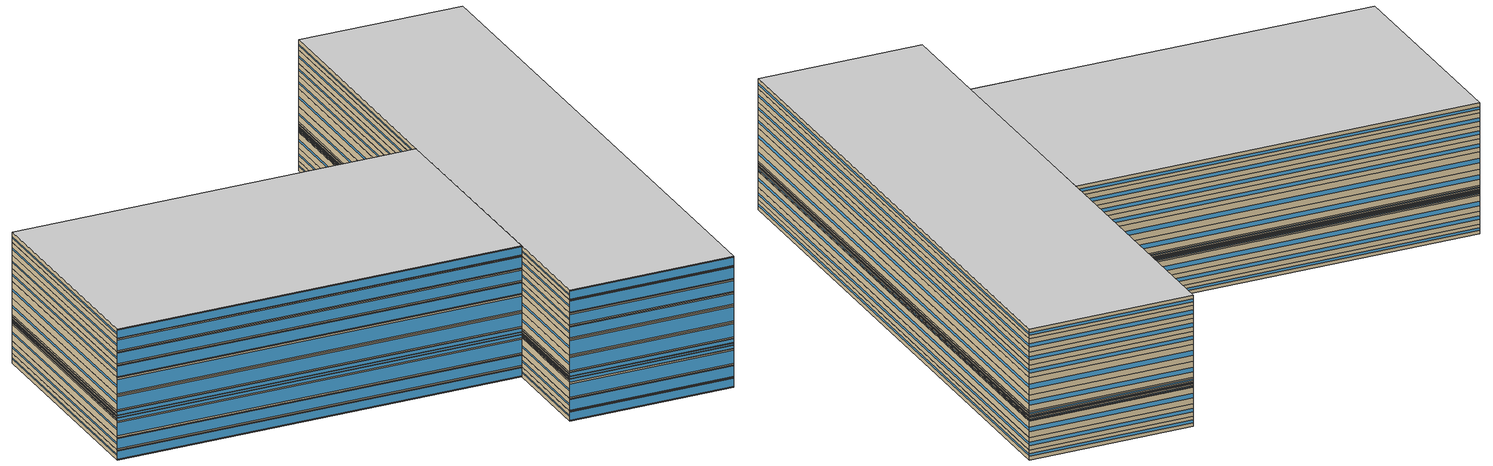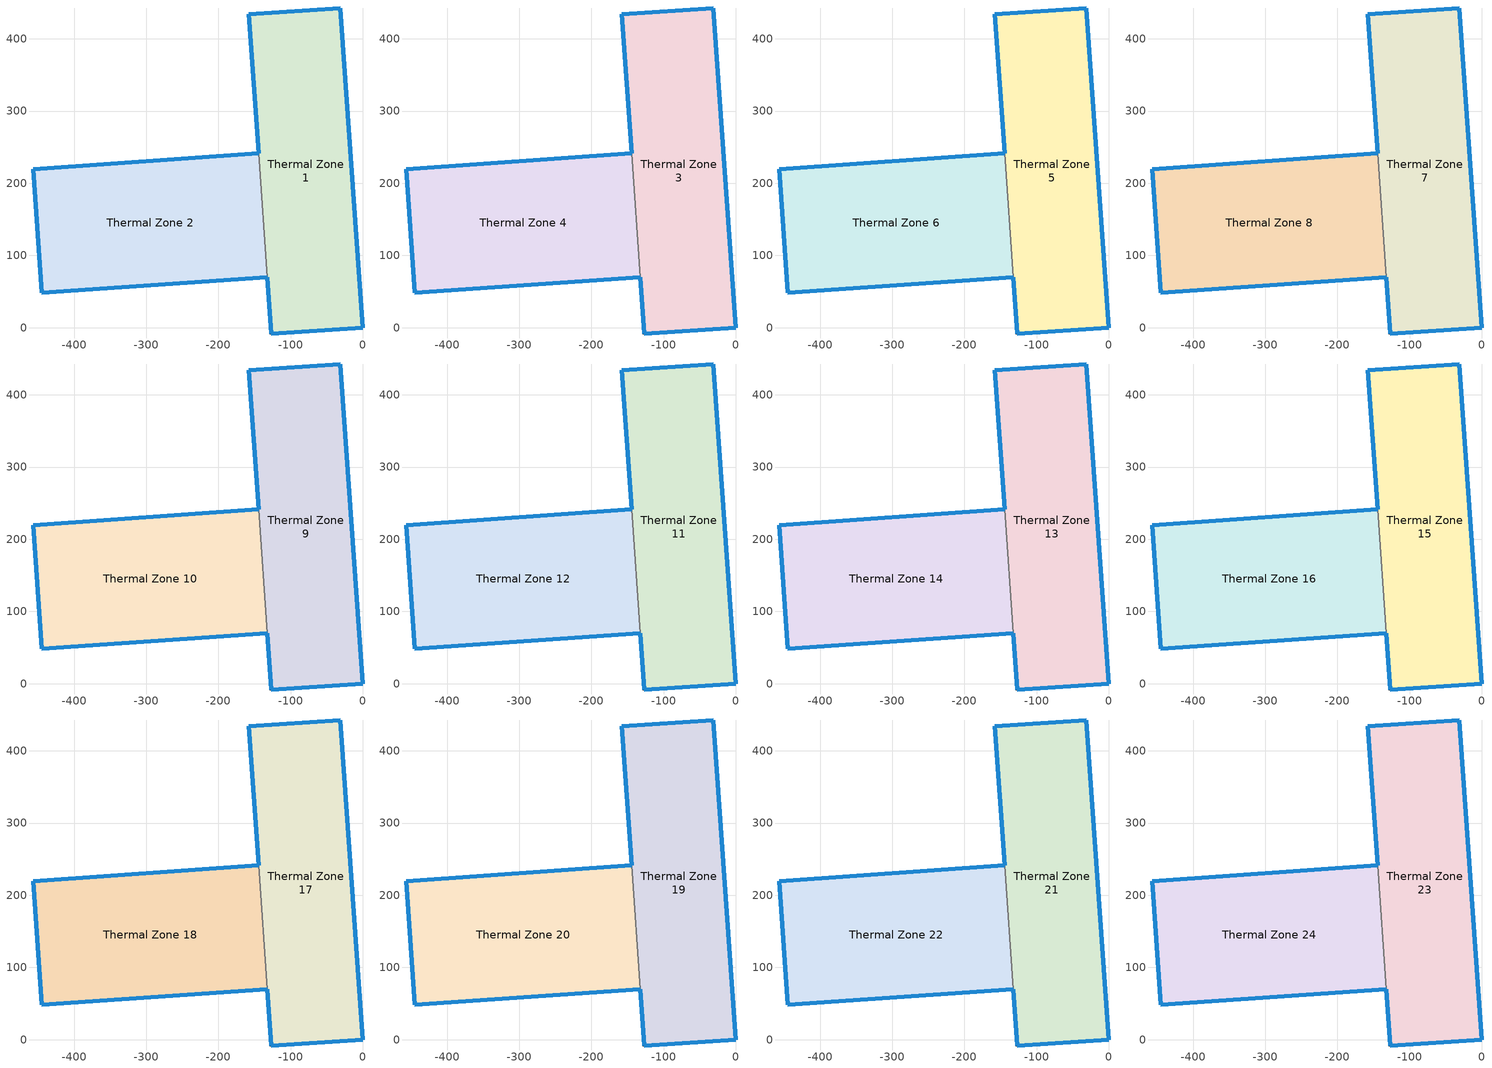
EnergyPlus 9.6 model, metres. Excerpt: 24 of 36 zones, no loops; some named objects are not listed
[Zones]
Thermal Zone 1
 floor ground (ExtSlabCarpet): 0,0 -126.7,-8.86 -132.22,70.02 -144.21,241.53 -157.67,433.96 -30.96,442.82 z0
 wall outside (Ext Wall): -132.22,70.02 -126.7,-8.86 0,0 -30.96,442.82 -157.67,433.96 -144.21,241.53 z0:7.65
 wall to Thermal Zone 2 (Interior Wall): -144.21,241.53 -132.22,70.02 z0:7.65
 window (Ext Window): -30.97,442.82 -157.66,433.96 z2.75:4.9; -132.22,70.01 -126.7,-8.85 / -157.66,433.95 -144.21,241.54 z3.4:4.25; 0,0.01 -30.96,442.81 z3.21:4.44; -126.69,-8.86 -0.01,0 z0.73:6.92
Thermal Zone 2
 floor ground (ExtSlabCarpet): -132.22,70.02 -444.42,48.19 -456.42,219.7 -144.21,241.53 z0
 wall outside (Ext Wall): -144.21,241.53 -456.42,219.7 -444.42,48.19 -132.22,70.02 z0:7.65
 window (Ext Window): -144.22,241.53 -456.41,219.7 z2.75:4.9; -456.42,219.69 -444.42,48.2 z3.4:4.25; -444.41,48.19 -132.23,70.02 z0.73:6.92
Thermal Zone 3
 floor to Thermal Zone 1 (Interior Floor): 0,0 -126.7,-8.86 -132.22,70.02 -144.21,241.53 -157.67,433.96 -30.96,442.82 z7.65
 wall outside (Ext Wall): -132.22,70.02 -126.7,-8.86 0,0 -30.96,442.82 -157.67,433.96 -144.21,241.53 z7.65:17.47
 wall to Thermal Zone 4 (Interior Wall): -144.21,241.53 -132.22,70.02 z7.65:17.47
 window (Ext Window): -30.97,442.82 -157.66,433.96 z11.19:13.93; -132.22,70.01 -126.7,-8.85 / -157.66,433.95 -144.21,241.54 z12.02:13.1; 0,0.01 -30.96,442.81 z11.77:13.35; -126.69,-8.86 -0.01,0 z8.58:16.54
Thermal Zone 4
 floor to Thermal Zone 2 (Interior Floor): -132.22,70.02 -444.42,48.19 -456.42,219.7 -144.21,241.53 z7.65
 wall outside (Ext Wall): -144.21,241.53 -456.42,219.7 -444.42,48.19 -132.22,70.02 z7.65:17.47
 window (Ext Window): -144.22,241.53 -456.41,219.7 z11.19:13.93; -456.42,219.69 -444.42,48.2 z12.02:13.1; -444.41,48.19 -132.23,70.02 z8.58:16.54
Thermal Zone 5
 floor to Thermal Zone 3 (Interior Floor): 0,0 -126.7,-8.86 -132.22,70.02 -144.21,241.53 -157.67,433.96 -30.96,442.82 z17.47
 wall outside (Ext Wall): -132.22,70.02 -126.7,-8.86 0,0 -30.96,442.82 -157.67,433.96 -144.21,241.53 z17.47:30.04
 wall to Thermal Zone 6 (Interior Wall): -144.21,241.53 -132.22,70.02 z17.47:30.04
 window (Ext Window): -30.97,442.82 -157.66,433.96 z22:25.51; -132.22,70.01 -126.7,-8.85 / -157.66,433.95 -144.21,241.54 z23.06:24.45; 0,0.01 -30.96,442.81 z22.75:24.76; -126.69,-8.86 -0.01,0 z18.66:28.85
Thermal Zone 6
 floor to Thermal Zone 4 (Interior Floor): -132.22,70.02 -444.42,48.19 -456.42,219.7 -144.21,241.53 z17.47
 wall outside (Ext Wall): -144.21,241.53 -456.42,219.7 -444.42,48.19 -132.22,70.02 z17.47:30.04
 window (Ext Window): -144.22,241.53 -456.41,219.7 z22:25.51; -456.42,219.69 -444.42,48.2 z23.06:24.45; -444.41,48.19 -132.23,70.02 z18.66:28.85
Thermal Zone 7
 floor to Thermal Zone 5 (Interior Floor): 0,0 -126.7,-8.86 -132.22,70.02 -144.21,241.53 -157.67,433.96 -30.96,442.82 z30.04
 wall outside (Ext Wall): -132.22,70.02 -126.7,-8.86 0,0 -30.96,442.82 -157.67,433.96 -144.21,241.53 z30.04:32.82
 wall to Thermal Zone 8 (Interior Wall): -144.21,241.53 -132.22,70.02 z30.04:32.82
 window (Ext Window): -30.97,442.82 -157.66,433.96 z31.04:31.82; -132.22,70.01 -126.7,-8.85 / -157.66,433.95 -144.21,241.54 z31.28:31.58; 0,0.01 -30.96,442.81 z31.21:31.65; -126.69,-8.86 -0.01,0 z30.3:32.56
Thermal Zone 8
 floor to Thermal Zone 6 (Interior Floor): -132.22,70.02 -444.42,48.19 -456.42,219.7 -144.21,241.53 z30.04
 wall outside (Ext Wall): -144.21,241.53 -456.42,219.7 -444.42,48.19 -132.22,70.02 z30.04:32.82
 window (Ext Window): -144.22,241.53 -456.41,219.7 z31.04:31.82; -456.42,219.69 -444.42,48.2 z31.28:31.58; -444.41,48.19 -132.23,70.02 z30.3:32.56
Thermal Zone 9
 floor to Thermal Zone 7 (Interior Floor): 0,0 -126.7,-8.86 -132.22,70.02 -144.21,241.53 -157.67,433.96 -30.96,442.82 z32.82
 wall outside (Ext Wall): -132.22,70.02 -126.7,-8.86 0,0 -30.96,442.82 -157.67,433.96 -144.21,241.53 z32.82:34.51
 wall to Thermal Zone 10 (Interior Wall): -144.21,241.53 -132.22,70.02 z32.82:34.51
 window (Ext Window): -30.97,442.82 -157.66,433.96 z33.43:33.9; -132.22,70.01 -126.7,-8.85 / -157.66,433.95 -144.21,241.54 z33.57:33.76; 0,0.01 -30.96,442.81 z33.53:33.8; -126.69,-8.86 -0.01,0 z32.98:34.35
Thermal Zone 10
 floor to Thermal Zone 8 (Interior Floor): -132.22,70.02 -444.42,48.19 -456.42,219.7 -144.21,241.53 z32.82
 wall outside (Ext Wall): -144.21,241.53 -456.42,219.7 -444.42,48.19 -132.22,70.02 z32.82:34.51
 window (Ext Window): -144.22,241.53 -456.41,219.7 z33.43:33.9; -456.42,219.69 -444.42,48.2 z33.57:33.76; -444.41,48.19 -132.23,70.02 z32.98:34.35
Thermal Zone 11
 floor to Thermal Zone 9 (Interior Floor): 0,0 -126.7,-8.86 -132.22,70.02 -144.21,241.53 -157.67,433.96 -30.96,442.82 z34.51
 wall outside (Ext Wall): -132.22,70.02 -126.7,-8.86 0,0 -30.96,442.82 -157.67,433.96 -144.21,241.53 z34.51:37.97
 wall to Thermal Zone 12 (Interior Wall): -144.21,241.53 -132.22,70.02 z34.51:37.97
 window (Ext Window): -30.97,442.82 -157.66,433.96 z35.76:36.72; -132.22,70.01 -126.7,-8.85 / -157.66,433.95 -144.21,241.54 z36.05:36.43; 0,0.01 -30.96,442.81 z35.96:36.52; -126.69,-8.86 -0.01,0 z34.84:37.64
Thermal Zone 12
 floor to Thermal Zone 10 (Interior Floor): -132.22,70.02 -444.42,48.19 -456.42,219.7 -144.21,241.53 z34.51
 wall outside (Ext Wall): -144.21,241.53 -456.42,219.7 -444.42,48.19 -132.22,70.02 z34.51:37.97
 window (Ext Window): -144.22,241.53 -456.41,219.7 z35.76:36.72; -456.42,219.69 -444.42,48.2 z36.05:36.43; -444.41,48.19 -132.23,70.02 z34.84:37.64
Thermal Zone 13
 floor to Thermal Zone 11 (Interior Floor): 0,0 -126.7,-8.86 -132.22,70.02 -144.21,241.53 -157.67,433.96 -30.96,442.82 z37.97
 wall outside (Ext Wall): -132.22,70.02 -126.7,-8.86 0,0 -30.96,442.82 -157.67,433.96 -144.21,241.53 z37.97:50.36
 wall to Thermal Zone 14 (Interior Wall): -144.21,241.53 -132.22,70.02 z37.97:50.36
 window (Ext Window): -30.97,442.82 -157.66,433.96 z42.43:45.9; -132.22,70.01 -126.7,-8.85 / -157.66,433.95 -144.21,241.54 z43.48:44.85; 0,0.01 -30.96,442.81 z43.17:45.16; -126.69,-8.86 -0.01,0 z39.15:49.18
Thermal Zone 14
 floor to Thermal Zone 12 (Interior Floor): -132.22,70.02 -444.42,48.19 -456.42,219.7 -144.21,241.53 z37.97
 wall outside (Ext Wall): -144.21,241.53 -456.42,219.7 -444.42,48.19 -132.22,70.02 z37.97:50.36
 window (Ext Window): -144.22,241.53 -456.41,219.7 z42.43:45.9; -456.42,219.69 -444.42,48.2 z43.48:44.85; -444.41,48.19 -132.23,70.02 z39.15:49.18
Thermal Zone 15
 floor to Thermal Zone 13 (Interior Floor): 0,0 -126.7,-8.86 -132.22,70.02 -144.21,241.53 -157.67,433.96 -30.96,442.82 z50.36
 wall outside (Ext Wall): -132.22,70.02 -126.7,-8.86 0,0 -30.96,442.82 -157.67,433.96 -144.21,241.53 z50.36:63.78
 wall to Thermal Zone 16 (Interior Wall): -144.21,241.53 -132.22,70.02 z50.36:63.78
 window (Ext Window): -30.97,442.82 -157.66,433.96 z55.19:58.95; -132.22,70.01 -126.7,-8.85 / -157.66,433.95 -144.21,241.54 z56.33:57.81; 0,0.01 -30.96,442.81 z56:58.14; -126.69,-8.86 -0.01,0 z51.63:62.51
Thermal Zone 16
 floor to Thermal Zone 14 (Interior Floor): -132.22,70.02 -444.42,48.19 -456.42,219.7 -144.21,241.53 z50.36
 wall outside (Ext Wall): -144.21,241.53 -456.42,219.7 -444.42,48.19 -132.22,70.02 z50.36:63.78
 window (Ext Window): -144.22,241.53 -456.41,219.7 z55.19:58.95; -456.42,219.69 -444.42,48.2 z56.33:57.81; -444.41,48.19 -132.23,70.02 z51.63:62.51
Thermal Zone 17
 floor to Thermal Zone 15 (Interior Floor): 0,0 -126.7,-8.86 -132.22,70.02 -144.21,241.53 -157.67,433.96 -30.96,442.82 z63.78
 wall outside (Ext Wall): -132.22,70.02 -126.7,-8.86 0,0 -30.96,442.82 -157.67,433.96 -144.21,241.53 z63.78:73.8
 wall to Thermal Zone 18 (Interior Wall): -144.21,241.53 -132.22,70.02 z63.78:73.8
 window (Ext Window): -30.97,442.82 -157.66,433.96 z67.39:70.19; -132.22,70.01 -126.7,-8.85 / -157.66,433.95 -144.21,241.54 z68.24:69.34; 0,0.01 -30.96,442.81 z67.99:69.59; -126.69,-8.86 -0.01,0 z64.73:72.85
Thermal Zone 18
 floor to Thermal Zone 16 (Interior Floor): -132.22,70.02 -444.42,48.19 -456.42,219.7 -144.21,241.53 z63.78
 wall outside (Ext Wall): -144.21,241.53 -456.42,219.7 -444.42,48.19 -132.22,70.02 z63.78:73.8
 window (Ext Window): -144.22,241.53 -456.41,219.7 z67.39:70.19; -456.42,219.69 -444.42,48.2 z68.24:69.34; -444.41,48.19 -132.23,70.02 z64.73:72.85
Thermal Zone 19
 floor to Thermal Zone 17 (Interior Floor): 0,0 -126.7,-8.86 -132.22,70.02 -144.21,241.53 -157.67,433.96 -30.96,442.82 z73.8
 wall outside (Ext Wall): -132.22,70.02 -126.7,-8.86 0,0 -30.96,442.82 -157.67,433.96 -144.21,241.53 z73.8:83.78
 wall to Thermal Zone 20 (Interior Wall): -144.21,241.53 -132.22,70.02 z73.8:83.78
 window (Ext Window): -30.97,442.82 -157.66,433.96 z77.39:80.19; -132.22,70.01 -126.7,-8.85 / -157.66,433.95 -144.21,241.54 z78.24:79.34; 0,0.01 -30.96,442.81 z77.99:79.59; -126.69,-8.86 -0.01,0 z74.75:82.83
Thermal Zone 20
 floor to Thermal Zone 18 (Interior Floor): -132.22,70.02 -444.42,48.19 -456.42,219.7 -144.21,241.53 z73.8
 wall outside (Ext Wall): -144.21,241.53 -456.42,219.7 -444.42,48.19 -132.22,70.02 z73.8:83.78
 window (Ext Window): -144.22,241.53 -456.41,219.7 z77.39:80.19; -456.42,219.69 -444.42,48.2 z78.24:79.34; -444.41,48.19 -132.23,70.02 z74.75:82.83
Thermal Zone 21
 floor to Thermal Zone 19 (Interior Floor): 0,0 -126.7,-8.86 -132.22,70.02 -144.21,241.53 -157.67,433.96 -30.96,442.82 z83.78
 wall outside (Ext Wall): -132.22,70.02 -126.7,-8.86 0,0 -30.96,442.82 -157.67,433.96 -144.21,241.53 z83.78:94.1
 wall to Thermal Zone 22 (Interior Wall): -144.21,241.53 -132.22,70.02 z83.78:94.1
 window (Ext Window): -30.97,442.82 -157.66,433.96 z87.5:90.38; -132.22,70.01 -126.7,-8.85 / -157.66,433.95 -144.21,241.54 z88.37:89.51; 0,0.01 -30.96,442.81 z88.11:89.77; -126.69,-8.86 -0.01,0 z84.76:93.12
Thermal Zone 22
 floor to Thermal Zone 20 (Interior Floor): -132.22,70.02 -444.42,48.19 -456.42,219.7 -144.21,241.53 z83.78
 wall outside (Ext Wall): -144.21,241.53 -456.42,219.7 -444.42,48.19 -132.22,70.02 z83.78:94.1
 window (Ext Window): -144.22,241.53 -456.41,219.7 z87.5:90.38; -456.42,219.69 -444.42,48.2 z88.37:89.51; -444.41,48.19 -132.23,70.02 z84.76:93.12
Thermal Zone 23
 floor to Thermal Zone 21 (Interior Floor): 0,0 -126.7,-8.86 -132.22,70.02 -144.21,241.53 -157.67,433.96 -30.96,442.82 z94.1
 wall outside (Ext Wall): -132.22,70.02 -126.7,-8.86 0,0 -30.96,442.82 -157.67,433.96 -144.21,241.53 z94.1:101.8
 wall to Thermal Zone 24 (Interior Wall): -144.21,241.53 -132.22,70.02 z94.1:101.8
 window (Ext Window): -30.97,442.82 -157.66,433.96 z96.87:99.03; -132.22,70.01 -126.7,-8.85 / -157.66,433.95 -144.21,241.54 z97.53:98.37; 0,0.01 -30.96,442.81 z97.33:98.57; -126.69,-8.86 -0.01,0 z94.83:101.07
 ceiling to Thermal Zone 25 (Interior Ceiling): -30.96,442.82 -157.67,433.96 -144.21,241.53 -132.22,70.02 -126.7,-8.86 0,0 z101.8
Thermal Zone 24
 floor to Thermal Zone 22 (Interior Floor): -132.22,70.02 -444.42,48.19 -456.42,219.7 -144.21,241.53 z94.1
 wall outside (Ext Wall): -144.21,241.53 -456.42,219.7 -444.42,48.19 -132.22,70.02 z94.1:101.8
 window (Ext Window): -144.22,241.53 -456.41,219.7 z96.87:99.03; -456.42,219.69 -444.42,48.2 z97.53:98.37; -444.41,48.19 -132.23,70.02 z94.83:101.07
 ceiling to Thermal Zone 26 (Interior Ceiling): -144.21,241.53 -456.42,219.7 -444.42,48.19 -132.22,70.02 z101.8
[Building]
Building 1: North Axis {deg}=-0
[Site:Location]
Washington Dc Dulles IntL Ar: Latitude {deg}=38.98; Longitude {deg}=-77.47; Time Zone {hr}=-5; Elevation {m}=82
[SizingPeriod:DesignDay] Day of Month=21; Dry-Bulb Temperature Range Modifier Type=DefaultMultipliers; Barometric Pressure {Pa}=86790; Rain Indicator=No; Snow Indicator=No; Daylight Saving Time Indicator=No; Begin Environment Reset Mode=FullResetAtBeginEnvironment
Name | Month | Day Type | Maximum Dry-Bulb Temperature {C} | Daily Dry-Bulb Temperature Range {deltaC} | Humidity Condition Type | Wetbulb or DewPoint at Maximum Dry-Bulb {C} | Wind Speed {m/s} | Wind Direction {deg} | Solar Model Indicator | ASHRAE Clear Sky Optical Depth for Beam Irradiance (taub) | ASHRAE Clear Sky Optical Depth for Diffuse Irradiance (taud) | Enthalpy at Maximum Dry-Bulb {J/kg} | Sky Clearness
SALT-LAKE-CITY-IAP Ann Clg .4% Condns DB=>MWB | 7 | SummerDesignDay | 36.5 | 14.4 | Wetbulb | 17.1 | 5 | 340 | ASHRAETau | 0.339 | 2.366
SALT-LAKE-CITY-IAP Ann Clg .4% Condns DP=>MDB | 7 | SummerDesignDay | 22.5 | 14.4 | Dewpoint | 15.6 | 5 | 340 | ASHRAETau | 0.339 | 2.366
SALT-LAKE-CITY-IAP Ann Clg .4% Condns Enth=>MDB | 7 | SummerDesignDay | 30.8 | 14.4 | Enthalpy |  | 5 | 340 | ASHRAETau | 0.339 | 2.366 | 59300
SALT-LAKE-CITY-IAP Ann Clg .4% Condns WB=>MDB | 7 | SummerDesignDay | 31.2 | 14.4 | Wetbulb | 19 | 5 | 340 | ASHRAETau | 0.339 | 2.366
SALT-LAKE-CITY-IAP Ann Htg 99.6% Condns DB | 1 | WinterDesignDay | -12.4 | 0 | Wetbulb | -12.4 | 2.6 | 140 | ASHRAEClearSky |  |  |  | 0
SALT-LAKE-CITY-IAP Ann Htg Wind 99.6% Condns WS=>MCDB | 1 | WinterDesignDay | 6.8 | 0 | Wetbulb | 6.8 | 12.4 | 140 | ASHRAEClearSky |  |  |  | 0
SALT-LAKE-CITY-IAP Ann Hum_n 99.6% Condns DP=>MCDB | 1 | WinterDesignDay | -10.7 | 0 | Dewpoint | -16.2 | 2.6 | 140 | ASHRAEClearSky |  |  |  | 0
[Material] Thermal Absorptance=0.9
Name | Roughness | Thickness m | Conductivity W/m-K | Density kg/m3 | Specific Heat J/kg-K | Solar Absorptance | Visible Absorptance
wall concrete | MediumRough | 0.398 | 0.5 | 2243 | 837 | 0.65 | 0.65
Wall Insulation [37] | MediumRough | 0.0681 | 0.0432 | 91 | 837 | 0.5 | 0.5
F16 Acoustic tile | MediumSmooth | 0.0191 | 0.06 | 368 | 590 | 0.3 | 0.3
M11 100mm lightweight concrete | MediumRough | 0.1016 | 0.53 | 1280 | 840 | 0.5 | 0.5
MAT-CC05 4 HW CONCRETE | Rough | 0.1016 | 1.311 | 2240 | 836.8 | 0.85 | 0.85
G01a 19mm gypsum board | MediumSmooth | 0.019 | 0.16 | 800 | 1090 | 0.4 | 0.4
[Material:AirGap]
Name | Thermal Resistance m2-K/W
F04 Wall air space resistance | 0.15
F05 Ceiling air space resistance | 0.18
[Material:NoMass]
CP02 CARPET PAD: Roughness=Smooth; Thermal Resistance m2-K/W=0.1; Thermal Absorptance=0.9; Solar Absorptance=0.8; Visible Absorptance=0.8
[WindowMaterial:SimpleGlazingSystem]
Window Material Simple Glazing System: U-Factor W/m2-K=1.51; Solar Heat Gain Coefficient=0.25
[Construction]
Ext Wall: wall concrete, Wall Insulation [37]
Ext Window: Window Material Simple Glazing System
ExtSlabCarpet: MAT-CC05 4 HW CONCRETE, CP02 CARPET PAD
Interior Ceiling: M11 100mm lightweight concrete, F05 Ceiling air space resistance, F16 Acoustic tile
Interior Floor: F16 Acoustic tile, F05 Ceiling air space resistance, M11 100mm lightweight concrete
Interior Wall: G01a 19mm gypsum board, F04 Wall air space resistance, G01a 19mm gypsum board
[Zone]
Thermal Zone 1; Thermal Zone 2: 266, 0, 0, 0, , 1, , , , , , Yes
Thermal Zone 3; Thermal Zone 4: 266, 0, 0, 7.65, , 1, , , , , , Yes
Thermal Zone 5; Thermal Zone 6: 266, 0, 0, 17.47, , 1, , , , , , Yes
Thermal Zone 7; Thermal Zone 8: 266, 0, 0, 30.04, , 1, , , , , , Yes
Thermal Zone 9; Thermal Zone 10: 266, 0, 0, 32.82, , 1, , , , , , Yes
Thermal Zone 11; Thermal Zone 12: 266, 0, 0, 34.51, , 1, , , , , , Yes
Thermal Zone 13; Thermal Zone 14: 266, 0, 0, 37.97, , 1, , , , , , Yes
Thermal Zone 15; Thermal Zone 16: 266, 0, 0, 50.36, , 1, , , , , , Yes
Thermal Zone 17; Thermal Zone 18: 266, 0, 0, 63.78, , 1, , , , , , Yes
Thermal Zone 19; Thermal Zone 20: 266, 0, 0, 73.8, , 1, , , , , , Yes
Thermal Zone 21; Thermal Zone 22: 266, 0, 0, 83.78, , 1, , , , , , Yes
Thermal Zone 23; Thermal Zone 24: 266, 0, 0, 94.1, , 1, , , , , , Yes
[ZoneList]
Availability Manager Night Cycle 1 Cooling Control Zones List; Availability Manager Night Cycle 1 Heating Control Zones List; Availability Manager Night Cycle 1 Heating Zone Fans Only Zones List: Thermal Zone 1, Thermal Zone 2, Thermal Zone 3, Thermal Zone 4, Thermal Zone 5, Thermal Zone 6, Thermal Zone 7, Thermal Zone 8, Thermal Zone 9, Thermal Zone 10, Thermal Zone 11, Thermal Zone 12
Availability Manager Night Cycle 2 Cooling Control Zones List; Availability Manager Night Cycle 2 Heating Control Zones List; Availability Manager Night Cycle 2 Heating Zone Fans Only Zones List: Thermal Zone 13, Thermal Zone 14, Thermal Zone 15, Thermal Zone 16, Thermal Zone 17, Thermal Zone 18, Thermal Zone 19, Thermal Zone 20, Thermal Zone 21, Thermal Zone 22, Thermal Zone 23, Thermal Zone 24
Availability Manager Night Cycle 3 Cooling Control Zones List; Availability Manager Night Cycle 3 Heating Control Zones List; Availability Manager Night Cycle 3 Heating Zone Fans Only Zones List: Thermal Zone 25, Thermal Zone 26, Thermal Zone 27, Thermal Zone 28, Thermal Zone 29, Thermal Zone 30, Thermal Zone 31
Availability Manager Night Cycle 4 Cooling Control Zones List; Availability Manager Night Cycle 4 Heating Control Zones List; Availability Manager Night Cycle 4 Heating Zone Fans Only Zones List: Thermal Zone 32, Thermal Zone 33, Thermal Zone 34, Thermal Zone 35, Thermal Zone 36
[AvailabilityManager:NightCycle] Applicability Schedule=Always On Discrete; Fan Schedule=Always On Discrete hvac_library; Control Type=CycleOnAnyCoolingOrHeatingZone; Thermostat Tolerance deltaC=1; Cycling Run Time Control Type=FixedRunTime; Cycling Run Time s=3600
Name | Cooling Control Zone or Zone List | Heating Control Zone or Zone List | Heating Zone Fans Only Zone or Zone List
Availability Manager Night Cycle 1 | Availability Manager Night Cycle 1 Cooling Control Zones List | Availability Manager Night Cycle 1 Heating Control Zones List | Availability Manager Night Cycle 1 Heating Zone Fans Only Zones List
Availability Manager Night Cycle 2 | Availability Manager Night Cycle 2 Cooling Control Zones List | Availability Manager Night Cycle 2 Heating Control Zones List | Availability Manager Night Cycle 2 Heating Zone Fans Only Zones List
Availability Manager Night Cycle 3 | Availability Manager Night Cycle 3 Cooling Control Zones List | Availability Manager Night Cycle 3 Heating Control Zones List | Availability Manager Night Cycle 3 Heating Zone Fans Only Zones List
Availability Manager Night Cycle 4 | Availability Manager Night Cycle 4 Cooling Control Zones List | Availability Manager Night Cycle 4 Heating Control Zones List | Availability Manager Night Cycle 4 Heating Zone Fans Only Zones List
[AvailabilityManager:Scheduled] Schedule=Always On Discrete
Air Loop HVAC Outdoor Air System 1 Availability Manager; Air Loop HVAC Outdoor Air System 2 Availability Manager; Air Loop HVAC Outdoor Air System 3 Availability Manager; Air Loop HVAC Outdoor Air System 4 Availability Manager
[Schedule:Constant]
Always On Discrete; Always On Discrete hvac_library: 1
